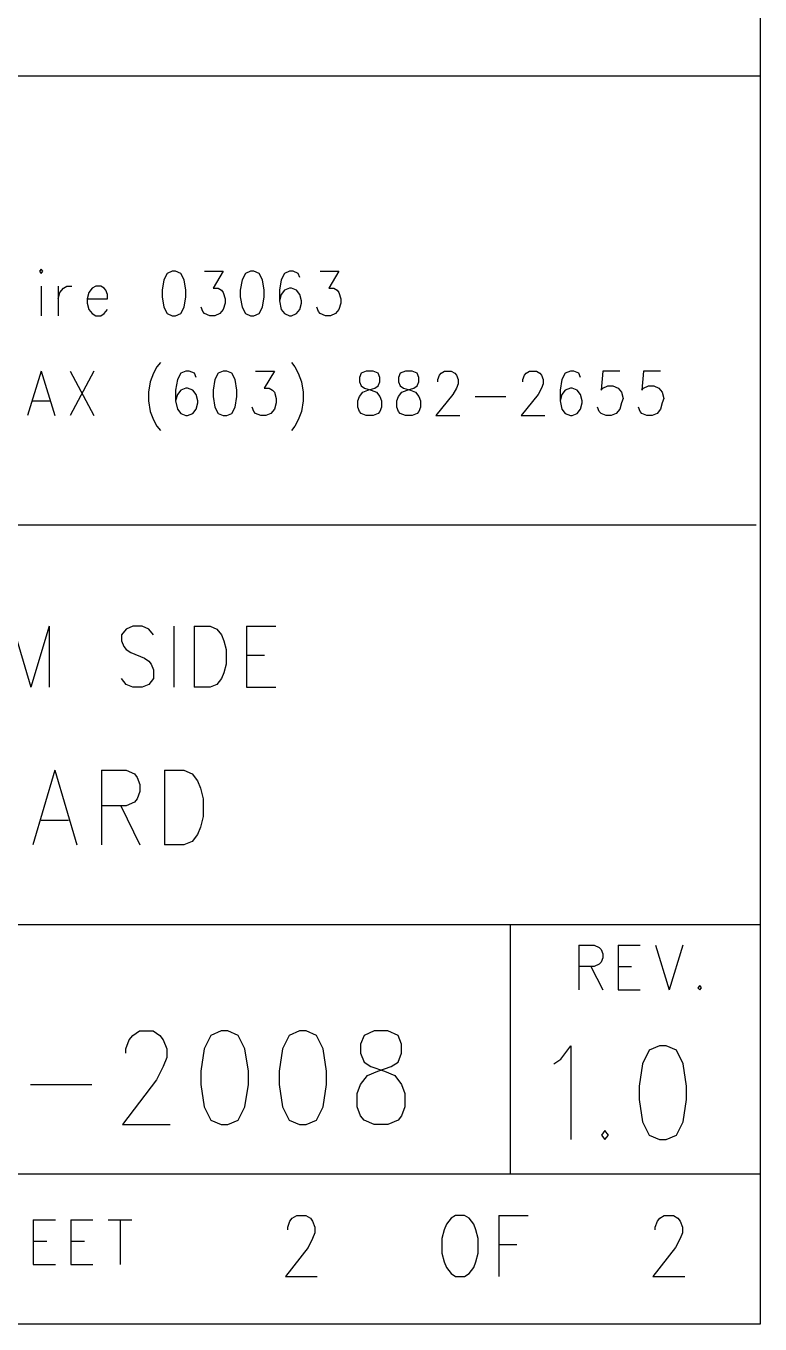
# Model space of a CAD drawing. Extents: x 12040 to 27945, y 10799 to 21199.
# Drawn here: x 27210 to 27945, y 10799 to 12099 of the extents above; entities that cross this region are included whole.
import ezdxf

# ---------------------------------------------------------------- set-up
doc = ezdxf.new("R2010")
doc.units = 0
doc.header["$MEASUREMENT"] = 0
doc.layers.add('ASSYDWGBOT_PHO', color=7, linetype='Continuous')

msp = doc.modelspace()

# ---------------------------------------------------------------- linework, layer by layer
at = {"layer": 'ASSYDWGBOT_PHO'}
for points in [[(27945, 21199.381), (27945, 10799.38)], [(23240.999, 12049.38), (27945, 12049.38)], [(27945, 12049.38), (27945, 10815.63)], [(27224.859, 11855.88), (27223.16, 11853.75)], [(27223.16, 11853.75), (27224.859, 11851.63)], [(27226.57, 11853.75), (27224.859, 11855.88)], [(27224.859, 11851.63), (27226.57, 11853.75)], [(27347.589, 11845.25), (27345.89, 11834.63)], [(27351, 11851.63), (27347.589, 11845.25)], [(27356.11, 11853.75), (27351, 11851.63)], [(27359.52, 11853.75), (27356.11, 11853.75)], [(27364.639, 11851.63), (27359.52, 11853.75)], [(27368.05, 11845.25), (27364.639, 11851.63)], [(27369.749, 11834.63), (27368.05, 11845.25)], [(27388.5, 11853.75), (27407.249, 11853.75)], [(27407.249, 11853.75), (27397.02, 11836.75)], [(27426.001, 11845.25), (27424.299, 11834.63)], [(27429.411, 11851.63), (27426.001, 11845.25)], [(27434.521, 11853.75), (27429.411, 11851.63)], [(27437.929, 11853.75), (27434.521, 11853.75)], [(27443.05, 11851.63), (27437.929, 11853.75)], [(27446.449, 11845.25), (27443.05, 11851.63)], [(27448.16, 11834.63), (27446.449, 11845.25)], [(27465.2, 11845.25), (27463.499, 11834.63)], [(27468.611, 11851.63), (27465.2, 11845.25)], [(27473.73, 11853.75), (27468.611, 11851.63)], [(27477.14, 11853.75), (27473.73, 11853.75)], [(27482.25, 11851.63), (27477.14, 11853.75)], [(27483.95, 11847.38), (27482.25, 11851.63)], [(27504.41, 11853.75), (27523.161, 11853.75)], [(27523.161, 11853.75), (27512.93, 11836.75)], [(27224.859, 11838.88), (27224.859, 11809.13)], [(27241.911, 11838.88), (27241.911, 11809.13)], [(27241.911, 11826.13), (27243.61, 11832.5)], [(27243.61, 11832.5), (27247.021, 11836.75)], [(27247.021, 11836.75), (27250.429, 11838.88)], [(27250.429, 11838.88), (27255.55, 11838.88)], [(27272.591, 11832.5), (27270.889, 11826.13)], [(27275.999, 11836.75), (27272.591, 11832.5)], [(27279.409, 11838.88), (27275.999, 11836.75)], [(27284.519, 11838.88), (27279.409, 11838.88)], [(27287.93, 11836.75), (27284.519, 11838.88)], [(27289.64, 11834.63), (27287.93, 11836.75)], [(27291.34, 11830.38), (27289.64, 11834.63)], [(27291.34, 11826.13), (27291.34, 11830.38)], [(27345.89, 11834.63), (27345.89, 11828.25)], [(27369.749, 11828.25), (27369.749, 11834.63)], [(27397.02, 11836.75), (27402.14, 11836.75)], [(27402.14, 11836.75), (27405.55, 11834.63)], [(27405.55, 11834.63), (27407.249, 11832.5)], [(27407.249, 11832.5), (27408.951, 11826.13)], [(27424.299, 11834.63), (27424.299, 11828.25)], [(27448.16, 11828.25), (27448.16, 11834.63)], [(27463.499, 11834.63), (27463.499, 11824)], [(27465.2, 11830.38), (27463.499, 11824)], [(27468.611, 11834.63), (27465.2, 11830.38)], [(27473.73, 11836.75), (27468.611, 11834.63)], [(27475.43, 11836.75), (27473.73, 11836.75)], [(27480.551, 11834.63), (27475.43, 11836.75)], [(27483.95, 11830.38), (27480.551, 11834.63)], [(27485.661, 11824), (27483.95, 11830.38)], [(27512.93, 11836.75), (27518.049, 11836.75)], [(27518.049, 11836.75), (27521.45, 11834.63)], [(27521.45, 11834.63), (27523.161, 11832.5)], [(27523.161, 11832.5), (27524.86, 11826.13)], [(27270.889, 11826.13), (27291.34, 11826.13)], [(27270.889, 11826.13), (27270.889, 11821.88)], [(27270.889, 11821.88), (27272.591, 11815.5)], [(27345.89, 11828.25), (27347.589, 11817.63)], [(27347.589, 11817.63), (27351, 11811.25)], [(27364.639, 11811.25), (27368.05, 11817.63)], [(27368.05, 11817.63), (27369.749, 11828.25)], [(27386.801, 11813.38), (27385.09, 11817.63)], [(27408.951, 11821.88), (27407.249, 11815.5)], [(27408.951, 11826.13), (27408.951, 11821.88)], [(27424.299, 11828.25), (27426.001, 11817.63)], [(27426.001, 11817.63), (27429.411, 11811.25)], [(27443.05, 11811.25), (27446.449, 11817.63)], [(27446.449, 11817.63), (27448.16, 11828.25)], [(27463.499, 11824), (27465.2, 11815.5)], [(27483.95, 11815.5), (27485.661, 11821.88)], [(27485.661, 11821.88), (27485.661, 11824)], [(27502.701, 11813.38), (27500.999, 11817.63)], [(27524.86, 11821.88), (27523.161, 11815.5)], [(27524.86, 11826.13), (27524.86, 11821.88)], [(27272.591, 11815.5), (27275.999, 11811.25)], [(27275.999, 11811.25), (27279.409, 11809.13)], [(27279.409, 11809.13), (27284.519, 11809.13)], [(27284.519, 11809.13), (27287.93, 11811.25)], [(27287.93, 11811.25), (27291.34, 11815.5)], [(27351, 11811.25), (27356.11, 11809.13)], [(27356.11, 11809.13), (27359.52, 11809.13)], [(27359.52, 11809.13), (27364.639, 11811.25)], [(27388.5, 11811.25), (27386.801, 11813.38)], [(27393.61, 11809.13), (27388.5, 11811.25)], [(27398.729, 11809.13), (27393.61, 11809.13)], [(27403.839, 11811.25), (27398.729, 11809.13)], [(27407.249, 11815.5), (27403.839, 11811.25)], [(27429.411, 11811.25), (27434.521, 11809.13)], [(27434.521, 11809.13), (27437.929, 11809.13)], [(27437.929, 11809.13), (27443.05, 11811.25)], [(27465.2, 11815.5), (27468.611, 11811.25)], [(27468.611, 11811.25), (27473.73, 11809.13)], [(27473.73, 11809.13), (27475.43, 11809.13)], [(27475.43, 11809.13), (27480.551, 11811.25)], [(27480.551, 11811.25), (27483.95, 11815.5)], [(27504.41, 11811.25), (27502.701, 11813.38)], [(27509.52, 11809.13), (27504.41, 11811.25)], [(27514.641, 11809.13), (27509.52, 11809.13)], [(27519.751, 11811.25), (27514.641, 11809.13)], [(27523.161, 11815.5), (27519.751, 11811.25)], [(27224.859, 11753.75), (27211.229, 11709.13)], [(27224.859, 11753.75), (27238.501, 11709.13)], [(27253.839, 11753.75), (27277.7, 11709.13)], [(27277.7, 11753.75), (27253.839, 11709.13)], [(27340.771, 11758), (27337.36, 11751.63)], [(27344.179, 11762.25), (27340.771, 11758)], [(27369.749, 11753.75), (27364.639, 11751.63)], [(27373.159, 11753.75), (27369.749, 11753.75)], [(27378.269, 11751.63), (27373.159, 11753.75)], [(27407.249, 11753.75), (27402.14, 11751.63)], [(27410.66, 11753.75), (27407.249, 11753.75)], [(27415.77, 11751.63), (27410.66, 11753.75)], [(27439.64, 11753.75), (27458.389, 11753.75)], [(27458.389, 11753.75), (27448.16, 11736.75)], [(27475.43, 11762.25), (27478.84, 11758)], [(27478.84, 11758), (27482.25, 11751.63)], [(27550.43, 11753.75), (27545.321, 11751.63)], [(27557.249, 11753.75), (27550.43, 11753.75)], [(27562.361, 11751.63), (27557.249, 11753.75)], [(27589.64, 11753.75), (27584.52, 11751.63)], [(27596.451, 11753.75), (27589.64, 11753.75)], [(27601.57, 11751.63), (27596.451, 11753.75)], [(27625.429, 11751.63), (27628.839, 11753.75)], [(27628.839, 11753.75), (27635.66, 11753.75)], [(27635.66, 11753.75), (27639.071, 11751.63)], [(27710.661, 11751.63), (27714.069, 11753.75)], [(27714.069, 11753.75), (27720.89, 11753.75)], [(27720.89, 11753.75), (27724.3, 11751.63)], [(27754.98, 11753.75), (27749.861, 11751.63)], [(27758.39, 11753.75), (27754.98, 11753.75)], [(27763.5, 11751.63), (27758.39, 11753.75)], [(27787.359, 11753.75), (27785.66, 11734.63)], [(27804.411, 11753.75), (27787.359, 11753.75)], [(27828.27, 11753.75), (27826.571, 11734.63)], [(27845.32, 11753.75), (27828.27, 11753.75)], [(27333.95, 11743.13), (27332.251, 11732.5)], [(27337.36, 11751.63), (27333.95, 11743.13)], [(27361.231, 11745.25), (27359.52, 11734.63)], [(27364.639, 11751.63), (27361.231, 11745.25)], [(27379.98, 11747.38), (27378.269, 11751.63)], [(27398.729, 11745.25), (27397.02, 11734.63)], [(27402.14, 11751.63), (27398.729, 11745.25)], [(27419.18, 11745.25), (27415.77, 11751.63)], [(27420.891, 11734.63), (27419.18, 11745.25)], [(27482.25, 11751.63), (27485.661, 11743.13)], [(27485.661, 11743.13), (27487.36, 11732.5)], [(27545.321, 11751.63), (27543.61, 11747.38)], [(27543.61, 11747.38), (27543.61, 11743.13)], [(27543.61, 11743.13), (27545.321, 11738.88)], [(27564.07, 11747.38), (27562.361, 11751.63)], [(27562.361, 11738.88), (27564.07, 11743.13)], [(27564.07, 11743.13), (27564.07, 11747.38)], [(27584.52, 11751.63), (27582.821, 11747.38)], [(27582.821, 11747.38), (27582.821, 11743.13)], [(27582.821, 11743.13), (27584.52, 11738.88)], [(27603.27, 11747.38), (27601.57, 11751.63)], [(27601.57, 11738.88), (27603.27, 11743.13)], [(27603.27, 11743.13), (27603.27, 11747.38)], [(27622.021, 11745.25), (27623.73, 11749.5)], [(27622.021, 11743.13), (27622.021, 11745.25)], [(27623.73, 11749.5), (27625.429, 11751.63)], [(27639.071, 11751.63), (27640.77, 11749.5)], [(27640.77, 11749.5), (27642.481, 11745.25)], [(27642.481, 11741), (27640.77, 11736.75)], [(27642.481, 11745.25), (27642.481, 11741)], [(27707.251, 11745.25), (27708.95, 11749.5)], [(27707.251, 11743.13), (27707.251, 11745.25)], [(27708.95, 11749.5), (27710.661, 11751.63)], [(27724.3, 11751.63), (27726, 11749.5)], [(27726, 11749.5), (27727.699, 11745.25)], [(27727.699, 11741), (27726, 11736.75)], [(27727.699, 11745.25), (27727.699, 11741)], [(27746.45, 11745.25), (27744.749, 11734.63)], [(27749.861, 11751.63), (27746.45, 11745.25)], [(27765.2, 11747.38), (27763.5, 11751.63)], [(27332.251, 11732.5), (27332.251, 11724)], [(27359.52, 11734.63), (27359.52, 11724)], [(27361.231, 11730.38), (27359.52, 11724)], [(27364.639, 11734.63), (27361.231, 11730.38)], [(27369.749, 11736.75), (27364.639, 11734.63)], [(27371.45, 11736.75), (27369.749, 11736.75)], [(27376.57, 11734.63), (27371.45, 11736.75)], [(27379.98, 11730.38), (27376.57, 11734.63)], [(27381.68, 11724), (27379.98, 11730.38)], [(27397.02, 11734.63), (27397.02, 11728.25)], [(27397.02, 11728.25), (27398.729, 11717.63)], [(27419.18, 11717.63), (27420.891, 11728.25)], [(27420.891, 11728.25), (27420.891, 11734.63)], [(27448.16, 11736.75), (27453.27, 11736.75)], [(27453.27, 11736.75), (27456.68, 11734.63)], [(27456.68, 11734.63), (27458.389, 11732.5)], [(27458.389, 11732.5), (27460.091, 11726.13)], [(27460.091, 11726.13), (27460.091, 11721.88)], [(27487.36, 11732.5), (27487.36, 11724)], [(27541.91, 11724), (27543.61, 11728.25)], [(27543.61, 11728.25), (27547.02, 11732.5)], [(27545.321, 11738.88), (27548.731, 11736.75)], [(27547.02, 11732.5), (27552.139, 11734.63)], [(27548.731, 11736.75), (27555.55, 11734.63)], [(27552.139, 11734.63), (27558.95, 11736.75)], [(27555.55, 11734.63), (27560.659, 11732.5)], [(27558.95, 11736.75), (27562.361, 11738.88)], [(27560.659, 11732.5), (27564.07, 11728.25)], [(27564.07, 11728.25), (27565.769, 11724)], [(27581.11, 11724), (27582.821, 11728.25)], [(27582.821, 11728.25), (27586.229, 11732.5)], [(27584.52, 11738.88), (27587.931, 11736.75)], [(27586.229, 11732.5), (27591.339, 11734.63)], [(27587.931, 11736.75), (27594.749, 11734.63)], [(27591.339, 11734.63), (27598.16, 11736.75)], [(27594.749, 11734.63), (27599.859, 11732.5)], [(27598.16, 11736.75), (27601.57, 11738.88)], [(27599.859, 11732.5), (27603.27, 11728.25)], [(27603.27, 11728.25), (27604.98, 11724)], [(27637.36, 11730.38), (27620.319, 11709.13)], [(27640.77, 11736.75), (27637.36, 11730.38)], [(27659.519, 11728.25), (27690.201, 11728.25)], [(27722.589, 11730.38), (27705.549, 11709.13)], [(27726, 11736.75), (27722.589, 11730.38)], [(27744.749, 11734.63), (27744.749, 11724)], [(27746.45, 11730.38), (27744.749, 11724)], [(27749.861, 11734.63), (27746.45, 11730.38)], [(27754.98, 11736.75), (27749.861, 11734.63)], [(27756.68, 11736.75), (27754.98, 11736.75)], [(27761.801, 11734.63), (27756.68, 11736.75)], [(27765.2, 11730.38), (27761.801, 11734.63)], [(27766.911, 11724), (27765.2, 11730.38)], [(27785.66, 11734.63), (27787.359, 11736.75)], [(27787.359, 11736.75), (27792.48, 11738.88)], [(27792.48, 11738.88), (27797.59, 11738.88)], [(27797.59, 11738.88), (27802.7, 11736.75)], [(27802.7, 11736.75), (27806.11, 11732.5)], [(27806.11, 11732.5), (27807.819, 11726.13)], [(27807.819, 11726.13), (27806.11, 11721.88)], [(27826.571, 11734.63), (27828.27, 11736.75)], [(27828.27, 11736.75), (27833.389, 11738.88)], [(27833.389, 11738.88), (27838.499, 11738.88)], [(27838.499, 11738.88), (27843.611, 11736.75)], [(27843.611, 11736.75), (27847.019, 11732.5)], [(27847.019, 11732.5), (27848.73, 11726.13)], [(27848.73, 11726.13), (27847.019, 11721.88)], [(27216.339, 11724), (27233.391, 11724)], [(27332.251, 11724), (27333.95, 11713.38)], [(27333.95, 11713.38), (27337.36, 11704.88)], [(27359.52, 11724), (27361.231, 11715.5)], [(27361.231, 11715.5), (27364.639, 11711.25)], [(27376.57, 11711.25), (27379.98, 11715.5)], [(27379.98, 11715.5), (27381.68, 11721.88)], [(27381.68, 11721.88), (27381.68, 11724)], [(27398.729, 11717.63), (27402.14, 11711.25)], [(27415.77, 11711.25), (27419.18, 11717.63)], [(27437.929, 11713.38), (27436.23, 11717.63)], [(27439.64, 11711.25), (27437.929, 11713.38)], [(27458.389, 11715.5), (27454.981, 11711.25)], [(27460.091, 11721.88), (27458.389, 11715.5)], [(27485.661, 11713.38), (27482.25, 11704.88)], [(27487.36, 11724), (27485.661, 11713.38)], [(27541.91, 11717.63), (27541.91, 11724)], [(27543.61, 11713.38), (27541.91, 11717.63)], [(27545.321, 11711.25), (27543.61, 11713.38)], [(27564.07, 11713.38), (27562.361, 11711.25)], [(27565.769, 11717.63), (27564.07, 11713.38)], [(27565.769, 11724), (27565.769, 11717.63)], [(27581.11, 11717.63), (27581.11, 11724)], [(27582.821, 11713.38), (27581.11, 11717.63)], [(27584.52, 11711.25), (27582.821, 11713.38)], [(27603.27, 11713.38), (27601.57, 11711.25)], [(27604.98, 11717.63), (27603.27, 11713.38)], [(27604.98, 11724), (27604.98, 11717.63)], [(27744.749, 11724), (27746.45, 11715.5)], [(27746.45, 11715.5), (27749.861, 11711.25)], [(27761.801, 11711.25), (27765.2, 11715.5)], [(27765.2, 11715.5), (27766.911, 11721.88)], [(27766.911, 11721.88), (27766.911, 11724)], [(27783.951, 11713.38), (27782.249, 11717.63)], [(27785.66, 11711.25), (27783.951, 11713.38)], [(27804.411, 11715.5), (27801.001, 11711.25)], [(27806.11, 11721.88), (27804.411, 11715.5)], [(27824.86, 11713.38), (27823.16, 11717.63)], [(27826.571, 11711.25), (27824.86, 11713.38)], [(27845.32, 11715.5), (27841.909, 11711.25)], [(27847.019, 11721.88), (27845.32, 11715.5)], [(27337.36, 11704.88), (27340.771, 11698.5)], [(27364.639, 11711.25), (27369.749, 11709.13)], [(27369.749, 11709.13), (27371.45, 11709.13)], [(27371.45, 11709.13), (27376.57, 11711.25)], [(27402.14, 11711.25), (27407.249, 11709.13)], [(27407.249, 11709.13), (27410.66, 11709.13)], [(27410.66, 11709.13), (27415.77, 11711.25)], [(27444.75, 11709.13), (27439.64, 11711.25)], [(27449.86, 11709.13), (27444.75, 11709.13)], [(27454.981, 11711.25), (27449.86, 11709.13)], [(27482.25, 11704.88), (27478.84, 11698.5)], [(27550.43, 11709.13), (27545.321, 11711.25)], [(27557.249, 11709.13), (27550.43, 11709.13)], [(27562.361, 11711.25), (27557.249, 11709.13)], [(27589.64, 11709.13), (27584.52, 11711.25)], [(27596.451, 11709.13), (27589.64, 11709.13)], [(27601.57, 11711.25), (27596.451, 11709.13)], [(27620.319, 11709.13), (27644.18, 11709.13)], [(27705.549, 11709.13), (27729.41, 11709.13)], [(27749.861, 11711.25), (27754.98, 11709.13)], [(27754.98, 11709.13), (27756.68, 11709.13)], [(27756.68, 11709.13), (27761.801, 11711.25)], [(27790.77, 11709.13), (27785.66, 11711.25)], [(27795.891, 11709.13), (27790.77, 11709.13)], [(27801.001, 11711.25), (27795.891, 11709.13)], [(27831.68, 11709.13), (27826.571, 11711.25)], [(27836.8, 11709.13), (27831.68, 11709.13)], [(27841.909, 11711.25), (27836.8, 11709.13)], [(27340.771, 11698.5), (27344.179, 11694.25)], [(27478.84, 11698.5), (27475.43, 11694.25)], [(27941, 11599.38), (25445, 11599.38)], [(27196.32, 11498.16), (27214.5, 11437.13)], [(27232.679, 11498.16), (27214.5, 11437.13)], [(27232.679, 11498.16), (27232.679, 11437.13)], [(27309.95, 11495.25), (27305.41, 11489.44)], [(27316.771, 11498.16), (27309.95, 11495.25)], [(27325.859, 11498.16), (27316.771, 11498.16)], [(27332.68, 11495.25), (27325.859, 11498.16)], [(27337.231, 11489.44), (27332.68, 11495.25)], [(27357.679, 11498.16), (27357.679, 11437.13)], [(27378.139, 11498.16), (27378.139, 11437.13)], [(27378.139, 11498.16), (27394.051, 11498.16)], [(27394.051, 11498.16), (27400.86, 11495.25)], [(27400.86, 11495.25), (27405.411, 11489.44)], [(27430.41, 11498.16), (27430.41, 11437.13)], [(27430.41, 11498.16), (27459.949, 11498.16)], [(27305.41, 11489.44), (27305.41, 11483.63)], [(27305.41, 11483.63), (27307.68, 11477.81)], [(27405.411, 11489.44), (27407.681, 11483.63)], [(27407.681, 11483.63), (27409.95, 11474.91)], [(27307.68, 11477.81), (27309.95, 11474.91)], [(27309.95, 11474.91), (27314.501, 11472)], [(27314.501, 11472), (27328.14, 11466.19)], [(27328.14, 11466.19), (27332.68, 11463.28)], [(27409.95, 11474.91), (27409.95, 11460.38)], [(27430.41, 11469.09), (27448.589, 11469.09)], [(27332.68, 11463.28), (27334.949, 11460.38)], [(27334.949, 11460.38), (27337.231, 11454.56)], [(27337.231, 11454.56), (27337.231, 11445.84)], [(27409.95, 11460.38), (27407.681, 11451.66)], [(27309.95, 11440.03), (27305.41, 11445.84)], [(27316.771, 11437.13), (27309.95, 11440.03)], [(27332.68, 11440.03), (27325.859, 11437.13)], [(27337.231, 11445.84), (27332.68, 11440.03)], [(27400.86, 11440.03), (27394.051, 11437.13)], [(27405.411, 11445.84), (27400.86, 11440.03)], [(27407.681, 11451.66), (27405.411, 11445.84)], [(27325.859, 11437.13), (27316.771, 11437.13)], [(27394.051, 11437.13), (27378.139, 11437.13)], [(27430.41, 11437.13), (27459.949, 11437.13)], [(27238.501, 11353.94), (27216.499, 11279.13)], [(27238.501, 11353.94), (27260.5, 11279.13)], [(27285.25, 11353.94), (27285.25, 11279.13)], [(27285.25, 11353.94), (27309.999, 11353.94)], [(27309.999, 11353.94), (27318.251, 11350.38)], [(27318.251, 11350.38), (27320.999, 11346.81)], [(27348.499, 11353.94), (27348.499, 11279.13)], [(27348.499, 11353.94), (27367.75, 11353.94)], [(27367.75, 11353.94), (27375.999, 11350.38)], [(27375.999, 11350.38), (27381.5, 11343.25)], [(27320.999, 11346.81), (27323.75, 11339.69)], [(27323.75, 11339.69), (27323.75, 11332.56)], [(27381.5, 11343.25), (27384.251, 11336.13)], [(27384.251, 11336.13), (27386.999, 11325.44)], [(27320.999, 11325.44), (27318.251, 11321.88)], [(27323.75, 11332.56), (27320.999, 11325.44)], [(27386.999, 11325.44), (27386.999, 11307.63)], [(27309.999, 11318.31), (27285.25, 11318.31)], [(27304.501, 11318.31), (27323.75, 11279.13)], [(27318.251, 11321.88), (27309.999, 11318.31)], [(27224.751, 11304.06), (27252.251, 11304.06)], [(27386.999, 11307.63), (27384.251, 11296.94)], [(27381.5, 11289.81), (27375.999, 11282.69)], [(27384.251, 11296.94), (27381.5, 11289.81)], [(27367.75, 11279.13), (27348.499, 11279.13)], [(27375.999, 11282.69), (27367.75, 11279.13)], [(25445, 11199.38), (27945, 11199.38)], [(27695, 10949.38), (27695, 11199.38)], [(27945, 11199.38), (27945, 10949.38)], [(27763.5, 11178.75), (27763.5, 11134.13)], [(27763.5, 11178.75), (27778.839, 11178.75)], [(27778.839, 11178.75), (27783.951, 11176.63)], [(27783.951, 11176.63), (27785.66, 11174.5)], [(27785.66, 11174.5), (27787.359, 11170.25)], [(27787.359, 11170.25), (27787.359, 11166)], [(27802.7, 11178.75), (27802.7, 11134.13)], [(27802.7, 11178.75), (27824.86, 11178.75)], [(27840.2, 11178.75), (27853.84, 11134.13)], [(27867.479, 11178.75), (27853.84, 11134.13)], [(27778.839, 11157.5), (27763.5, 11157.5)], [(27775.431, 11157.5), (27787.359, 11134.13)], [(27783.951, 11159.63), (27778.839, 11157.5)], [(27785.66, 11161.75), (27783.951, 11159.63)], [(27787.359, 11166), (27785.66, 11161.75)], [(27802.7, 11157.5), (27816.339, 11157.5)], [(27802.7, 11134.13), (27824.86, 11134.13)], [(27884.52, 11138.38), (27882.82, 11136.25)], [(27882.82, 11136.25), (27884.52, 11134.13)], [(27886.23, 11136.25), (27884.52, 11138.38)], [(27884.52, 11134.13), (27886.23, 11136.25)], [(27316.45, 11088.5), (27323.271, 11092.97)], [(27323.271, 11092.97), (27336.91, 11092.97)], [(27336.91, 11092.97), (27343.731, 11088.5)], [(27405.09, 11092.97), (27394.859, 11088.5)], [(27411.909, 11092.97), (27405.09, 11092.97)], [(27422.14, 11088.5), (27411.909, 11092.97)], [(27483.5, 11092.97), (27473.27, 11088.5)], [(27490.32, 11092.97), (27483.5, 11092.97)], [(27500.549, 11088.5), (27490.32, 11092.97)], [(27558.5, 11092.97), (27548.269, 11088.5)], [(27572.14, 11092.97), (27558.5, 11092.97)], [(27582.359, 11088.5), (27572.14, 11092.97)], [(27309.641, 11075.09), (27313.049, 11084.03)], [(27313.049, 11084.03), (27316.45, 11088.5)], [(27343.731, 11088.5), (27347.139, 11084.03)], [(27347.139, 11084.03), (27350.55, 11075.09)], [(27394.859, 11088.5), (27388.05, 11075.09)], [(27428.949, 11075.09), (27422.14, 11088.5)], [(27473.27, 11088.5), (27466.45, 11075.09)], [(27507.36, 11075.09), (27500.549, 11088.5)], [(27548.269, 11088.5), (27544.861, 11079.56)], [(27544.861, 11079.56), (27544.861, 11070.63)], [(27585.77, 11079.56), (27582.359, 11088.5)], [(27585.77, 11070.63), (27585.77, 11079.56)], [(27745.319, 11064.56), (27755.55, 11077.97)], [(27755.55, 11077.97), (27755.55, 10984.13)], [(27844.179, 11077.97), (27833.95, 11073.5)], [(27851, 11077.97), (27844.179, 11077.97)], [(27861.231, 11073.5), (27851, 11077.97)], [(27309.641, 11070.63), (27309.641, 11075.09)], [(27350.55, 11066.16), (27347.139, 11057.22)], [(27350.55, 11075.09), (27350.55, 11066.16)], [(27388.05, 11075.09), (27384.64, 11052.75)], [(27432.36, 11052.75), (27428.949, 11075.09)], [(27466.45, 11075.09), (27463.051, 11052.75)], [(27510.771, 11052.75), (27507.36, 11075.09)], [(27544.861, 11070.63), (27548.269, 11061.69)], [(27582.359, 11061.69), (27585.77, 11070.63)], [(27738.501, 11060.09), (27745.319, 11064.56)], [(27833.95, 11073.5), (27827.141, 11060.09)], [(27868.05, 11060.09), (27861.231, 11073.5)], [(27347.139, 11057.22), (27340.321, 11043.81)], [(27384.64, 11052.75), (27384.64, 11039.34)], [(27432.36, 11039.34), (27432.36, 11052.75)], [(27463.051, 11052.75), (27463.051, 11039.34)], [(27510.771, 11039.34), (27510.771, 11052.75)], [(27548.269, 11061.69), (27555.09, 11057.22)], [(27551.68, 11048.28), (27561.911, 11052.75)], [(27555.09, 11057.22), (27568.729, 11052.75)], [(27561.911, 11052.75), (27575.55, 11057.22)], [(27568.729, 11052.75), (27578.951, 11048.28)], [(27575.55, 11057.22), (27582.359, 11061.69)], [(27827.141, 11060.09), (27823.73, 11037.75)], [(27871.45, 11037.75), (27868.05, 11060.09)], [(27214.18, 11039.34), (27275.551, 11039.34)], [(27340.321, 11043.81), (27306.231, 10999.13)], [(27384.64, 11039.34), (27388.05, 11017)], [(27428.949, 11017), (27432.36, 11039.34)], [(27463.051, 11039.34), (27466.45, 11017)], [(27507.36, 11017), (27510.771, 11039.34)], [(27541.451, 11030.41), (27544.861, 11039.34)], [(27544.861, 11039.34), (27551.68, 11048.28)], [(27578.951, 11048.28), (27585.77, 11039.34)], [(27585.77, 11039.34), (27589.18, 11030.41)], [(27823.73, 11037.75), (27823.73, 11024.34)], [(27871.45, 11024.34), (27871.45, 11037.75)], [(27541.451, 11017), (27541.451, 11030.41)], [(27589.18, 11030.41), (27589.18, 11017)], [(27823.73, 11024.34), (27827.141, 11002)], [(27868.05, 11002), (27871.45, 11024.34)], [(27388.05, 11017), (27394.859, 11003.59)], [(27422.14, 11003.59), (27428.949, 11017)], [(27466.45, 11017), (27473.27, 11003.59)], [(27500.549, 11003.59), (27507.36, 11017)], [(27544.861, 11008.06), (27541.451, 11017)], [(27589.18, 11017), (27585.77, 11008.06)], [(27306.231, 10999.13), (27353.951, 10999.13)], [(27394.859, 11003.59), (27405.09, 10999.13)], [(27405.09, 10999.13), (27411.909, 10999.13)], [(27411.909, 10999.13), (27422.14, 11003.59)], [(27473.27, 11003.59), (27483.5, 10999.13)], [(27483.5, 10999.13), (27490.32, 10999.13)], [(27490.32, 10999.13), (27500.549, 11003.59)], [(27548.269, 11003.59), (27544.861, 11008.06)], [(27558.5, 10999.13), (27548.269, 11003.59)], [(27572.14, 10999.13), (27558.5, 10999.13)], [(27582.359, 11003.59), (27572.14, 10999.13)], [(27585.77, 11008.06), (27582.359, 11003.59)], [(27827.141, 11002), (27833.95, 10988.59)], [(27861.231, 10988.59), (27868.05, 11002)], [(27789.64, 10993.06), (27786.23, 10988.59)], [(27786.23, 10988.59), (27789.64, 10984.13)], [(27793.051, 10988.59), (27789.64, 10993.06)], [(27789.64, 10984.13), (27793.051, 10988.59)], [(27833.95, 10988.59), (27844.179, 10984.13)], [(27851, 10984.13), (27861.231, 10988.59)], [(27844.179, 10984.13), (27851, 10984.13)], [(27945, 10949.38), (24295, 10949.38)], [(27476.32, 10905.25), (27480.86, 10908.16)], [(27480.86, 10908.16), (27489.95, 10908.16)], [(27489.95, 10908.16), (27494.499, 10905.25)], [(27639.95, 10908.16), (27635.41, 10905.25)], [(27649.05, 10908.16), (27639.95, 10908.16)], [(27653.589, 10905.25), (27649.05, 10908.16)], [(27683.14, 10908.16), (27683.14, 10847.13)], [(27683.14, 10908.16), (27712.681, 10908.16)], [(27844.5, 10905.25), (27849.051, 10908.16)], [(27849.051, 10908.16), (27858.141, 10908.16)], [(27858.141, 10908.16), (27862.68, 10905.25)], [(27216.909, 10903.75), (27216.909, 10859.13)], [(27216.909, 10903.75), (27239.071, 10903.75)], [(27254.41, 10903.75), (27254.41, 10859.13)], [(27254.41, 10903.75), (27276.569, 10903.75)], [(27291.91, 10903.75), (27315.769, 10903.75)], [(27303.841, 10903.75), (27303.841, 10859.13)], [(27471.769, 10896.53), (27474.051, 10902.34)], [(27471.769, 10893.63), (27471.769, 10896.53)], [(27474.051, 10902.34), (27476.32, 10905.25)], [(27494.499, 10905.25), (27496.771, 10902.34)], [(27496.771, 10902.34), (27499.05, 10896.53)], [(27499.05, 10896.53), (27499.05, 10890.72)], [(27630.859, 10899.44), (27628.59, 10893.63)], [(27635.41, 10905.25), (27630.859, 10899.44)], [(27658.14, 10899.44), (27653.589, 10905.25)], [(27660.41, 10893.63), (27658.14, 10899.44)], [(27839.951, 10896.53), (27842.23, 10902.34)], [(27839.951, 10893.63), (27839.951, 10896.53)], [(27842.23, 10902.34), (27844.5, 10905.25)], [(27862.68, 10905.25), (27864.95, 10902.34)], [(27864.95, 10902.34), (27867.229, 10896.53)], [(27867.229, 10896.53), (27867.229, 10890.72)], [(27216.909, 10882.5), (27230.551, 10882.5)], [(27254.41, 10882.5), (27268.049, 10882.5)], [(27496.771, 10884.91), (27492.229, 10876.19)], [(27499.05, 10890.72), (27496.771, 10884.91)], [(27628.59, 10893.63), (27626.32, 10884.91)], [(27626.32, 10884.91), (27626.32, 10870.38)], [(27662.68, 10884.91), (27660.41, 10893.63)], [(27662.68, 10870.38), (27662.68, 10884.91)], [(27864.95, 10884.91), (27860.411, 10876.19)], [(27867.229, 10890.72), (27864.95, 10884.91)], [(27492.229, 10876.19), (27469.5, 10847.13)], [(27626.32, 10870.38), (27628.59, 10861.66)], [(27660.41, 10861.66), (27662.68, 10870.38)], [(27683.14, 10879.09), (27701.321, 10879.09)], [(27860.411, 10876.19), (27837.681, 10847.13)], [(27216.909, 10859.13), (27239.071, 10859.13)], [(27254.41, 10859.13), (27276.569, 10859.13)], [(27628.59, 10861.66), (27630.859, 10855.84)], [(27630.859, 10855.84), (27635.41, 10850.03)], [(27653.589, 10850.03), (27658.14, 10855.84)], [(27658.14, 10855.84), (27660.41, 10861.66)], [(27469.5, 10847.13), (27501.32, 10847.13)], [(27635.41, 10850.03), (27639.95, 10847.13)], [(27639.95, 10847.13), (27649.05, 10847.13)], [(27649.05, 10847.13), (27653.589, 10850.03)], [(27837.681, 10847.13), (27869.499, 10847.13)], [(27945, 10799.38), (12040, 10799.38)], [(27941, 10799.38), (23240.999, 10799.38)]]:
    msp.add_lwpolyline(points, dxfattribs=at)

doc.saveas('drawing.dxf')
